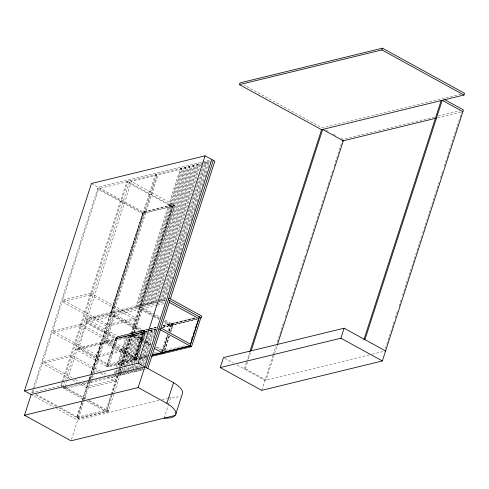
<?xml version="1.0" encoding="UTF-8"?>
<svg xmlns="http://www.w3.org/2000/svg" width="489" height="489" viewBox="0 0 489 489"><rect width="100%" height="100%" fill="white"/><g stroke="black" fill="none" stroke-linecap="round" stroke-linejoin="round"><path stroke-width="0.37" stroke-dasharray="2.44 1.83" d="M32.671 389.916L31.168 394.568L53.778 406.982M32.904 389.189L98.142 187.208L202.195 161.865M32.824 392.557L34.23 388.199M34.462 387.477L98.668 188.687L143.699 213.412L91.908 373.749M61.81 382.82L60.868 385.723L63.521 387.178M62.042 382.098L126.718 181.859L171.743 206.584L118.32 372.001M61.394 387.209L62.898 382.557M63.13 381.83L128.369 179.842L173.399 204.573L121.278 365.931M63.148 387.325L64.792 382.245M65.703 379.415L129.891 180.679L201.499 163.24M64.903 387.441L64.438 388.877L89.952 382.667L88.423 381.83M65.135 386.72L66.761 381.689M67.69 378.81L86.388 320.925L155.905 303.993M81.681 402.313L76.761 417.545L77.849 417.282L83.24 400.595M81.92 401.585L88.246 381.995M88.478 381.273L90.117 376.194M91.058 373.29L143.173 211.933L173.399 204.573M120.398 373.871L108.454 410.858L78.466 418.156L76.944 417.325L88.894 380.338M89.126 379.611L90.765 374.537M90.997 373.81L143.234 212.098L173.216 204.793L174.738 205.631L123.21 365.173M89.12 379.672L90.282 376.078M91.211 373.199L100.966 342.997L102.494 343.834M83.472 399.868L89.334 381.732M90.269 378.828L91.675 374.476M90.441 378.688L91.37 375.815M91.602 375.094L102.054 342.734L103.582 343.571L93.595 374.488M71.504 439.379L78.283 418.382L108.509 411.023L107.947 412.771L86.663 401.084M78.466 418.156L92.757 373.92M92.989 373.199L156.926 175.306L155.404 174.469L110.942 312.129L112.464 312.966L86.956 319.176L131.419 181.517L156.926 175.306M89.511 381.567L91.04 382.404L91.504 380.962M92.433 378.089L93.362 375.21M113.552 312.697L158.014 175.038L181.951 169.212L137.488 306.866L113.552 312.697L112.03 311.86L156.492 174.206L158.014 175.038M147.067 331.768L75.459 349.213L106.608 366.316L116.015 337.19L148.21 329.348M106.791 366.09L116.07 337.355L143.638 330.643L145.16 331.481L135.881 360.216L108.313 366.927L106.791 366.09L134.353 359.378L135.881 360.216M108.313 366.927L117.598 338.192L145.16 331.481M157.953 302.288L84.866 320.087L117.873 338.211L118.442 336.469L149.445 328.914M114.151 373.578L115.312 369.984M116.241 367.105L125.997 336.903L127.519 337.74L118.228 366.505M115.471 372.594L116.4 369.715M116.633 368.999L127.085 336.64L128.607 337.477L118.619 368.394M91.04 382.404L114.976 376.573L115.905 373.694M116.137 372.979L117.299 369.378M114.542 375.473L116.064 376.304L116.529 374.867M117.458 371.995L118.387 369.116M138.576 306.603L183.039 168.943L186.064 168.21L141.602 305.869L138.576 306.603L137.054 305.766L181.517 168.106L183.039 168.943M88.68 400.998L105.899 410.448L110.82 395.216M111.052 394.489L117.378 374.898M118.259 372.575L130.105 335.9L131.627 336.738L122.103 366.224M76.944 417.325L106.926 410.02L120.282 368.688M121.217 365.784L173.216 204.793M111.908 394.947L106.987 410.185L105.899 410.448M112.14 394.226L120.343 368.828M120.508 368.718L118.65 374.47L120.172 375.307L123.197 374.568L124.127 371.695M121.437 365.839L131.193 335.637L143.784 342.648M116.064 376.304L119.084 375.57L120.013 372.691M120.245 371.976L121.871 366.939M120.63 373.15L122.268 368.07M132.598 336.505L142.006 307.379L159.775 317.141M120.172 375.307L120.636 373.865M120.869 373.15L122.495 368.113M123.424 365.24L132.715 336.475M142.69 305.601L187.153 167.941L190.172 167.207L145.71 304.867L142.69 305.601L141.162 304.763L185.624 167.11L187.153 167.941M122.605 370.858L123.998 366.542M124.23 365.821L134.218 334.904L135.74 335.735L126.217 365.222M122.996 372.746L124.622 367.716M124.854 366.994L135.306 334.635L136.828 335.472L126.84 366.395M124.359 370.974L125.985 365.937M122.763 373.468L124.285 374.305L124.75 372.869M124.982 372.147L126.608 367.111M146.798 304.604L191.26 166.945L194.286 166.205L149.823 303.865L146.798 304.604L145.276 303.767L189.738 166.107L191.26 166.945M126.48 370.576L127.641 366.976M128.57 364.103L138.326 333.901L139.848 334.739L130.557 363.498M127.8 369.592L128.729 366.713M128.962 365.992L139.414 333.632L140.936 334.47L130.948 365.393M124.285 374.305L127.305 373.565L128.234 370.693M128.466 369.971L129.628 366.377M126.871 372.465L128.393 373.303L128.858 371.866M129.787 368.987L130.716 366.114M150.912 303.602L195.374 165.942L198.393 165.209L153.931 302.862L150.912 303.602L149.383 302.764L193.846 165.105L195.374 165.942M130.826 368.853L142.44 332.899L143.962 333.736L134.438 363.217M134.353 359.378L143.638 330.643M139.75 359.274L136.119 360.155L134.597 359.317L143.876 330.582L149.683 329.17M132.843 365.711L130.985 371.463L132.507 372.3L135.526 371.567L136.455 368.688M133.772 362.838L143.528 332.636L145.05 333.467L135.759 362.233M128.393 373.303L131.419 372.569L131.883 371.127M132.812 368.254L134.206 363.938M136.119 360.155L145.404 331.42L149.029 330.54M132.507 372.3L132.971 370.864M133.204 370.142L134.83 365.112M199.481 164.94L197.959 164.102L153.497 301.762L155.019 302.599L199.481 164.94L202.507 164.206L200.979 163.369L156.517 301.028L158.045 301.866M134.933 367.85L136.327 363.541M136.559 362.82L146.547 331.897M135.789 368.309L137.183 363.993M136.688 367.972L137.849 364.372M135.092 370.466L136.614 371.304L137.079 369.861M137.311 369.146L138.705 364.831M138.937 364.109L142.886 351.884M143.118 351.163L148.925 333.186M203.124 165.386L159.133 301.597L162.152 300.863L206.615 163.204L205.093 162.366L160.63 300.026L162.152 300.863M138.815 367.569L139.976 363.975M140.209 363.254L150.661 330.894L152.183 331.731L141.731 364.091M140.6 365.149L151.749 330.631L153.271 331.469L142.586 364.549M136.614 371.304L139.64 370.564L140.569 367.691M140.801 366.97L141.498 364.812M139.206 369.464L140.728 370.301L141.193 368.859M207.703 162.941L206.181 162.103L161.718 299.763L163.24 300.594L207.703 162.941L210.728 162.201L209.2 161.364L164.738 299.023L166.266 299.861M143.387 365.13L154.768 329.898L156.291 330.729L149.157 332.471M144.707 364.146L149.817 348.327M153.069 338.26L155.857 329.629M167.232 294.415L168.167 291.511M169.102 288.614L171.211 282.098M172.146 279.195L173.082 276.297M174.487 271.951L176.126 266.878M177.061 263.981L179.163 257.465M180.105 254.561L182.208 248.045M183.143 245.142L185.252 238.626M186.187 235.729L187.122 232.825M189.231 226.309L190.166 223.412M191.101 220.508L193.21 213.993M194.145 211.095L196.248 204.573M197.183 201.676L198.124 198.778M199.06 195.875L201.162 189.359M202.098 186.462L204.206 179.94M205.142 177.042L207.25 170.52M208.186 167.623L209.121 164.726M161.694 351.285L166.987 334.916M168.363 330.643L169.976 325.662L164.047 322.404M162.623 351.169L167.965 334.647M169.121 331.053L171.443 323.871L172.965 324.708L170.649 331.89M162.22 352.771L168.075 334.647M169.225 331.09L171.627 323.645L165.044 320.032M162.403 352.545L167.971 335.307M169.365 330.998L171.688 323.81L195.624 317.978M168.699 335.809L163.87 350.76L155.973 346.42M169.854 332.251L172.152 325.13L164.249 320.79M164.616 350.57L169.255 336.2M164.854 350.509L169.494 336.145M170.655 332.551L173.21 324.647L197.146 318.816M164.115 418.144L168.259 405.308M168.491 404.592L170.789 397.465A27.182 9.34 17.9 0 0 180.27 395.992M191.113 339.531L192.03 336.683M192.953 333.834L193.87 330.992M194.793 328.143L195.71 325.295M246.383 362.483L244.274 369.012L245.362 368.743L266.016 380.087L274.445 353.981M246.615 361.756L249.665 352.331M245.362 368.743L247.471 362.221M248.406 359.317L250.753 352.068M261.701 390.35L272.893 355.692M273.125 354.971L275.937 346.267M277.342 341.915L284.133 320.888M285.307 317.263L287.88 309.286M288.816 306.383L305.68 254.176M306.621 251.273L325.827 191.81M326.762 188.907L329.574 180.209M330.509 177.305L333.082 169.328M334.024 166.431L341.75 142.501M274.684 353.254L277.025 346.004M385.436 348.327L394.336 320.772M395.271 317.874L397.844 309.898M399.018 306.273L401.591 298.296M402.533 295.393L421.738 235.93M422.673 233.027L439.538 180.82M440.473 177.917L443.052 169.94M444.22 166.315L461.555 112.653M460.84 94.181L322.135 127.959L244.035 85.074M202.929 161.688L209.573 160.068M202.672 162.953L210.362 161.083M203.595 163.937L206.615 163.204M434.574 116.944L342.783 139.304L340.118 137.837M438.272 116.046L459.739 110.82M437.71 117.794L461.396 112.024M174.738 205.631L144.756 212.935L143.234 212.098M165.899 298.742L85.428 318.339L118.442 336.469M155.019 302.599L156.229 302.306M163.24 300.594L165.056 300.154M158.687 302.11L165.331 300.49M156.523 303.846L165.38 301.689M156.804 305.387L85.826 322.673L115.447 338.938L147.647 331.096M157.537 305.203L164.121 303.602M150.184 328.736L156.828 327.117M163.473 325.497L195.215 317.771M148.943 329.17L156.26 327.392M162.843 325.784L195.777 317.764M150.404 328.993L156.211 327.581M162.739 325.992L171.443 323.871M149.756 330.362L155.557 328.944M162.813 327.178L172.965 324.708M117.873 338.211L148.882 330.662M149.622 330.485L155.526 329.042M162.91 327.245L196.865 318.975M148.381 330.919L155.698 329.134M162.281 327.532L198.137 318.797M147.061 331.371L77.549 348.302L107.17 364.568L139.371 356.726M149.989 330.656L155.844 329.231M150.019 331.053L155.924 329.61M76.981 350.045L148.069 332.734M140.098 356.548L147.415 354.763M154.004 353.162L158.393 352.092M161.321 351.377L186.199 345.32M134.597 359.317L140.398 357.905M141.125 357.728L147.654 356.139M106.608 366.316L138.803 358.474M139.536 358.296L147.586 356.334M140.471 359.097L147 357.508M31.736 392.82L61.956 385.46M142.647 368.627L62.916 388.04L84.004 399.623M140.728 370.301L143.143 369.708M144.836 369.299L146.046 369.006M158.974 400.344L77.72 420.13L56.443 408.443M161.926 399.623L167.837 398.18M168.577 398.003L170.789 397.465M369.299 354.928L264.928 380.35L236.835 364.922M372.257 354.207L385.583 350.961M326.126 130.153L329.458 131.987M333.455 134.182L336.12 135.642M198.393 165.209L196.871 164.371L152.409 302.025L153.931 302.862M194.286 166.205L192.758 165.368L148.295 303.027L149.823 303.865M190.172 167.207L188.65 166.37L144.188 304.03L145.71 304.867M186.064 168.21L184.536 167.372L140.074 305.032L141.602 305.869M181.951 169.212L180.429 168.375L135.966 306.035L137.488 306.866M91.425 183.516L143.173 211.933M171.688 323.81L173.21 324.647M159.64 318.26L142.525 308.865L134.249 334.488L145.441 340.637M141.437 309.127L152.629 315.271M153.289 315.631L159.212 318.889M163.821 321.42L171.064 325.393M153.515 316.621L140.349 309.39L132.073 335.02L143.925 341.53M154.176 316.982L158.784 319.513M224.793 358.309L233.485 363.082M143.876 330.582L145.404 331.42M113.631 315.9L143.259 332.165M146.101 340.998L150.704 343.529M133.161 334.757L145.667 341.622M146.327 341.988L150.936 344.519M155.545 347.049L162.782 351.023M144.579 341.89L151.162 345.503M144.444 343.009L150.367 346.261M116.07 337.355L117.598 338.192M105.355 341.53L134.976 357.795M142.226 368.724L143.748 369.562M138.118 369.727L139.64 370.564M134.004 370.729L135.526 371.567M129.897 371.732L131.419 372.569M125.783 372.734L127.305 373.565M121.675 373.73L123.197 374.568M117.562 374.733L119.084 375.57M113.454 375.735L114.976 376.573M100.642 371.218L70.838 354.855L42.794 361.683L72.592 378.046M103.949 373.034L107.262 374.849M110.575 376.671L115.869 379.58L87.818 386.408L81.859 383.138M98.087 371.872L70.275 356.597L42.225 363.431L70.037 378.7M100.74 373.327L104.713 375.509M107.36 376.964L115.306 381.328L87.256 388.156L77.983 383.064M75.239 379.501L79.212 381.683M72.69 380.155L77.323 382.704M106.926 410.02L108.454 410.858M65.269 387.276L88.448 400.002M89.108 400.369L108.509 411.023M64.181 387.539L85.373 399.177M36.131 394.372L57.323 406.011M60.636 407.826L77.849 417.282M35.709 395.002L58.222 407.361M58.882 407.728L78.283 418.382M86.914 322.404L78.637 348.034L108.258 364.305L116.535 338.675L86.914 322.404M112.543 316.163L104.267 341.793L133.888 358.058L142.171 332.428L112.543 316.163M114.194 314.152L104.787 343.278L134.414 359.543L143.821 330.417L114.194 314.152M114.719 315.631L106.443 341.261L136.064 357.532L144.347 331.903L114.719 315.631M127.806 181.59L97.58 188.956L142.611 213.681L172.831 206.315L127.806 181.59M90.783 293.113L62.733 299.94L107.763 324.665L135.814 317.838L90.783 293.113M90.22 294.855L62.17 301.689L107.201 326.414L135.245 319.586L90.22 294.855M80.813 323.981L52.763 330.815L97.794 355.54L125.838 348.706L80.813 323.981M80.245 325.729L52.201 332.557L97.225 357.288L125.276 350.454L80.245 325.729"/><path stroke-width="0.73" d="M144.811 366.891L31.168 394.568L24.45 390.876L91.425 183.516L205.068 155.838L214.836 161.199L170.374 298.858M175.05 415.479L71.039 440.809L24.493 415.247L31.168 394.568M24.45 390.876L138.094 363.199L205.068 155.838M24.493 415.247L138.136 387.569L211.792 159.53M146.339 367.728L213.314 160.368M239.463 84.628L240.032 82.879L382.447 48.191L464.55 93.277L463.988 95.025L321.566 129.707L239.463 84.628L381.885 49.939L463.988 95.025M147.861 368.565L169.811 300.607M164.115 418.144A27.182 9.34 17.9 0 0 174.115 416.359L175.294 415.247A27.182 9.34 17.9 0 0 166.865 403.346L173.546 382.667L138.094 363.199M151.975 355.265L190.025 345.998L199.433 316.872M191.492 346.67L200.771 317.936L199.249 317.098L189.97 345.833L191.492 346.67L163.925 353.382L162.403 352.545L189.243 346.01M175.869 413.92L182.544 393.242A27.182 9.34 17.9 0 0 173.546 382.667M444.788 99.67L463.444 109.915L382.355 360.961L261.701 390.35L220.227 367.575L223.455 357.575L344.109 328.192L385.583 350.961M249.897 351.603L321.566 129.707M251.218 350.613L322.654 129.444L343.309 140.783L277.257 345.277M381.885 49.939L382.447 48.191M220.227 367.575L340.882 338.192L344.109 328.192M363.847 339.892L441.133 100.587M364.935 339.623L442.221 100.324L462.875 111.663M342.221 141.052L436.231 118.155M152.006 355.081L162.165 352.606L163.687 353.443L151.352 356.444M340.882 338.192L382.355 360.961M168.852 298.021L201.859 316.151L201.297 317.899L168.283 299.769M169.243 302.355L198.87 318.62M160.967 327.985L190.594 344.25M158.876 328.895L190.025 345.998M154.322 348.431L162.22 352.771M138.136 387.569L166.865 403.346"/></g></svg>
